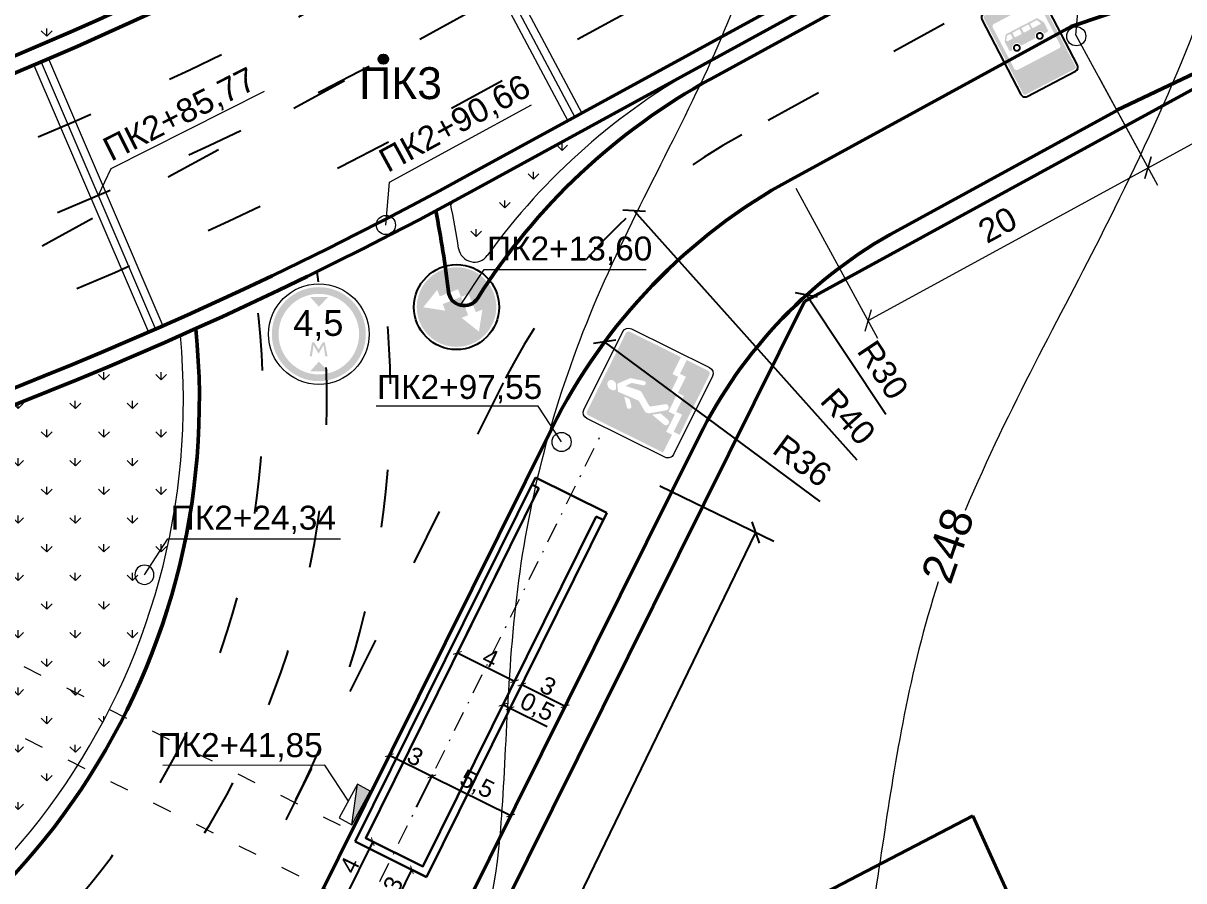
# Model space of a CAD drawing. Header units: millimetres. Extents: x -2123 to 5424, y -1286 to 835.
# Drawn here: x 54.2 to 127, y 272.1 to 325.9 of the extents above; entities that cross this region are included whole.
import ezdxf

# ---------------------------------------------------------------- set-up
doc = ezdxf.new("R2010")
doc.units = ezdxf.units.MM
doc.linetypes.add('ACAD_ISO03W100', pattern=[30, 12, -18])
doc.linetypes.add('DASHDOT', pattern=[25.4, 12.7, -6.35, 0, -6.35])
doc.layers.get('0').update_dxf_attribs({"lineweight": 15})
for name, color, linetype, lineweight in [('1 Відмітки', 7, 'Continuous', 25), ('2 Позначення', 80, 'Continuous', 20), ('вертикалка', 6, 'Continuous', 15), ('Горизонталі', 7, 'Continuous', 18), ('Дор. Розм.', 7, 'Continuous', 50), ('Забудова', 40, 'Continuous', 40), ('поздовжній профіль', 250, 'Continuous', 15), ('Пішохідні переходи', 7, 'Continuous', 13), ('Текст', 7, 'Continuous', 15), ('Червоні лінії', 10, 'Continuous', 40)]:
    doc.layers.add(name, color=color, linetype=linetype, lineweight=lineweight)
for name, color, linetype in [('Дорожні знаки', 7, 'Continuous'), ('Осі', 164, 'Continuous'), ('Розмітка', 7, 'ACAD_ISO03W100')]:
    doc.layers.add(name, color=color, linetype=linetype)
doc.layers.add('Озелення', color=7, linetype='Continuous', lineweight=15, true_color=0x2bad00)
doc.styles.get("Standard").update_dxf_attribs({"font": 'arial.ttf'})
doc.dimstyles.new('ISO-25', dxfattribs={"dimtxt": 1.5, "dimasz": 1, "dimexe": 1.25, "dimexo": 0.625, "dimtad": 3, "dimtxsty": 'Standard', "dimblk": 'OBLIQUE', "dimcen": 2.5, "dimadec": 0, "dimazin": 0, "dimtfac": 1, "dimtmove": 1, "dimatfit": 3, "dimfxl": 1, "dimarcsym": 0})
doc.dimstyles.new('Переход', dxfattribs={"dimscale": 0.1, "dimtxt": 11, "dimasz": 4, "dimexe": 1.25, "dimexo": 0.625, "dimgap": 0.9, "dimtad": 1, "dimtxsty": 'Standard', "dimblk": 'ARCHTICK', "dimcen": 2.5, "dimadec": 0, "dimazin": 0, "dimtfac": 1, "dimtmove": 0, "dimatfit": 3, "dimldrblk": 'ARCHTICK', "dimfxl": 1, "dimarcsym": 0})
pattern_1 = [(90, (0, 0), (-1.796051224, 1.796051224), [0.4762500000000001, -3.115852448]), (45, (0, 0), (-1.79605122421383, 1.796051224213831), [0.4762500000000001, -2.06375]), (135, (0, 0), (-1.796051224213831, -1.79605122421383), [0.4762500000000001, -2.06375])]

# ---------------------------------------------------------------- blocks, each defined once
blk = doc.blocks.new('_Oblique')
at = {"color": 0, "linetype": 'ByBlock', "lineweight": -2}
blk.add_line((-0.5, -0.5), (0.5, 0.5), dxfattribs=at)
blk = doc.blocks.new('*D227')
at = {"layer": 'Defpoints', "color": 0, "transparency": 16777216}
for p in [(103.3295126808814, 308.8508086103996), (119.9487435789773, 283.8747968319796)]:
    blk.add_point(p, dxfattribs=at)
at = {"layer": 'Текст', "color": 0, "lineweight": -2, "transparency": 16777216}
blk.add_line((108.3067176197046, 301.3708758783802), (103.3295126808814, 308.8508086103996), dxfattribs=at)
at = {"layer": 'Текст', "color": 0, "lineweight": -2, "transparency": 16777216, "rotation": 123.6401004929778}
blk.add_blockref('_Oblique', (103.3295126808814, 308.8508086103996), dxfattribs=at)
at = {"layer": 'Текст', "color": 0, "transparency": 16777216, "insert": (108.1274747241497, 304.1518652807688), "char_height": 1.5, "attachment_point": 5, "rotation": 303.6401004929778}
blk.add_mtext('R30', dxfattribs=at)
blk = doc.blocks.new('*D228')
at = {"layer": 'Defpoints', "color": 0, "transparency": 16777216}
for p in [(90.67041124027512, 305.9115697903616), (119.6120425377795, 284.5017127651664)]:
    blk.add_point(p, dxfattribs=at)
at = {"layer": 'Текст', "color": 0, "lineweight": -2, "transparency": 16777216}
blk.add_line((104.1955463056944, 295.9062178107013), (90.67041124027512, 305.9115697903616), dxfattribs=at)
at = {"layer": 'Текст', "color": 0, "lineweight": -2, "transparency": 16777216, "rotation": 143.5074505633032}
blk.add_blockref('_Oblique', (90.67041124027512, 305.9115697903616), dxfattribs=at)
at = {"layer": 'Текст', "color": 0, "transparency": 16777216, "insert": (103.0802247881089, 298.4619905751226), "char_height": 1.5, "attachment_point": 5, "rotation": 323.5074505633032}
blk.add_mtext('R36', dxfattribs=at)
blk = doc.blocks.new('*D229')
at = {"layer": 'Defpoints', "color": 0, "transparency": 16777216}
for p in [(92.51859867518742, 314.126612605352), (116.5447580497724, 287.3172175038757)]:
    blk.add_point(p, dxfattribs=at)
at = {"layer": 'Текст', "color": 0, "lineweight": -2, "transparency": 16777216}
blk.add_line((106.5179043713765, 298.5056008695983), (92.51859867518742, 314.126612605352), dxfattribs=at)
at = {"layer": 'Текст', "color": 0, "lineweight": -2, "transparency": 16777216, "rotation": 131.8661970682828}
blk.add_blockref('_Oblique', (92.51859867518742, 314.126612605352), dxfattribs=at)
at = {"layer": 'Текст', "color": 0, "transparency": 16777216, "insert": (105.9422214656186, 301.2319896689622), "char_height": 1.5, "attachment_point": 5, "rotation": 311.86619706828276}
blk.add_mtext('R40', dxfattribs=at)
blk = doc.blocks.new('4-2-3')
h = blk.add_hatch(color=5)
h.paths.add_polyline_path([(3.547234830918797, 3.272632783556218), (3.452765169081203, 3.272632783556218, 0.4099927353060493), (0.2270263573841476, 1.137e-13, 1.000000029137855), (6.772973642615852, 1.137e-13, 0.4099927353060468)])
h.paths.add_polyline_path([(1.472884795336085, 0.6601155709540762), (1.883710103727253, 0.2492902625629085), (3.024929619509293, 1.390509778344949), (3.503640910372496, 0.9117984874816328), (3.982352201235926, 1.390509778344949), (5.123571717017853, 0.2492902625629085), (5.534397025409134, 0.6601155709540762), (5.999910028953423, -1.105462984171481), (4.234331473827865, -0.6399499806271934), (4.644860426154536, -0.2294210283004077), (3.503640910372496, 0.9117984874816328), (2.362421394590569, -0.2294210283004077), (2.772950346917241, -0.6399499806271934), (1.007371791791683, -1.105462984171481)], flags=16)
at = {"color": 5}
blk.add_circle((3.5, 0), 3.5, dxfattribs=at)
blk = doc.blocks.new('*D262')
at = {"layer": 'Defpoints', "color": 0, "transparency": 16777216}
for p in [(93.57879845424257, 297.1661889715177), (100.1630684277612, 293.9708668918511), (67.06348941866901, 242.5288319950623)]:
    blk.add_point(p, dxfattribs=at)
at = {"layer": 'Текст', "color": 0, "lineweight": -2, "transparency": 16777216}
for p, q in [((94.14108337902755, 296.8933141589029), (101.2876382773311, 293.4251172666215)), ((73.6477593921876, 239.3335099153957), (100.1630684277612, 293.9708668918511)), ((67.62577434345398, 242.2559571824475), (74.77232924175755, 238.7877602901661))]:
    blk.add_line(p, q, dxfattribs=at)
for p, rotation in [((100.1630684277612, 293.9708668918511), 64.11287095607632), ((73.6477593921876, 239.3335099153957), 244.1128709560763)]:
    blk.add_blockref('_Oblique', p, dxfattribs=dict(at, rotation=rotation))
at = {"layer": 'Текст', "color": 0, "transparency": 16777216, "insert": (85.53214996406709, 267.3186283620722), "char_height": 1.5, "attachment_point": 5, "rotation": 64.11287095607632}
blk.add_mtext('60,73', dxfattribs=at)
blk = doc.blocks.new('5-12')
h = blk.add_hatch(color=5)
h.paths.add_polyline_path([(0.5, 4.894950576990964, 0.4142135623730951), (0.2456631019273345, 4.640613678918299), (0.2456631019273345, -4.640613678918214, 0.4142135623730992), (0.5, -4.894950576990879), (6.499983898906009, -4.894950576990879, 0.4142135623730951), (6.754320796978674, -4.640613678918214), (6.754320796978674, 4.640613678918299, 0.4142135623730951), (6.499983898906009, 4.894950576990964)])
h.paths.add_polyline_path([(6.043735096034367, 3.609366697873412, -0.4142135623730395), (6.343735096034322, 3.3093666978734), (6.343735096034322, -1.778120723146855, -0.4142135623731091), (6.043735096034367, -2.078120723146867), (0.956248490522455, -2.078120723146867, -0.4142135623731131), (0.6562484905224438, -1.778120723146855), (0.6562484905224438, 3.309366697873429, -0.4142135623730673), (0.956248490522455, 3.609366697873412)], flags=16)
h = blk.add_hatch(color=7)
edge = h.paths.add_edge_path()
edge.add_arc((5.706236414701892, 1.181402915469988), 0.2, 0, 31.08905083365866)
edge.add_line((5.877509570295671, 1.28467685299995), (5.508920341347048, 1.895958284402581))
edge.add_arc((5.337647185753382, 1.792684346872619), 0.2, 31.08905083365881, 89.99999999999994)
edge.add_line((5.337647185753382, 1.992684346872607), (1.700036091874437, 1.992684346872607))
edge.add_arc((1.70003609187438, 1.692684346872624), 0.3, 90, 146.6948263805524)
edge.add_line((1.449308756969628, 1.857413832792929), (1.143020149299331, 1.391225731228587))
edge.add_arc((1.393747484204027, 1.226496245308254), 0.3, 146.6948263805526, 180)
edge.add_line((1.093747484204072, 1.226496245308254), (1.093747484204072, 0.3093742452612389))
edge.add_arc((1.293747484204061, 0.3093742452612389), 0.2, 180, 270)
edge.add_line((1.293747484204061, 0.1093742452612503), (1.432683529333473, 0.1093742452612503))
edge.add_arc((1.968745471567274, 0.1093742452612503), 0.5360619422338488, 0, 180, ccw=False)
edge.add_line((2.504807413801188, 0.1093742452612503), (4.276426988264006, 0.1093742452612503))
edge.add_arc((4.812488930497863, 0.1093742452612503), 0.5360619422338488, 0, 180, ccw=False)
edge.add_line((5.348550872731778, 0.1093742452612503), (5.706236414702004, 0.1093742452612503))
edge.add_arc((5.706236414701892, 0.3093742452612389), 0.2, 270, 360)
edge.add_line((5.906236414701937, 0.3093742452612389), (5.906236414701937, 1.181402915469988))
edge = h.paths.add_edge_path(flags=16)
edge.add_arc((5.262242449081611, 1.704748230365339), 0.1, 0, 89.99999999999979)
edge.add_line((5.262242449081611, 1.804748230365362), (4.572305846220899, 1.804748230365362))
edge.add_arc((4.572305846220899, 1.704748230365339), 0.1, 90, 180)
edge.add_line((4.472305846220876, 1.704748230365339), (4.472305846220876, 1.325153521316735))
edge.add_arc((4.572305846220899, 1.325153521316735), 0.1, 179.9999999999996, 270)
edge.add_line((4.572305846220899, 1.225153521316713), (5.436357166525738, 1.225153521316713))
edge.add_arc((5.436357166525738, 1.325153521316735), 0.1, 270, 360)
edge.add_line((5.53635716652576, 1.325153521316735), (5.362242449081577, 1.704748230365339))
edge = h.paths.add_edge_path(flags=16)
edge.add_arc((4.198191128776728, 1.325153521316735), 0.1, 270, 360)
edge.add_line((4.29819112877675, 1.325153521316735), (4.29819112877675, 1.704748230365339))
edge.add_arc((4.198191128776728, 1.704748230365339), 0.1, 0, 89.99999999999979)
edge.add_line((4.198191128776728, 1.804748230365362), (3.508254525916015, 1.804748230365362))
edge.add_arc((3.508254525916015, 1.704748230365339), 0.1, 90, 180)
edge.add_line((3.408254525915992, 1.704748230365339), (3.408254525915992, 1.325153521316735))
edge.add_arc((3.508254525916015, 1.325153521316735), 0.1, 179.9999999999996, 270)
edge.add_line((3.508254525916015, 1.225153521316713), (4.198191128776728, 1.225153521316713))
edge = h.paths.add_edge_path(flags=16)
edge.add_arc((3.085774317182938, 1.704748230365339), 0.1, 0, 89.99999999999979)
edge.add_line((3.085774317182938, 1.804748230365362), (2.395837714322226, 1.804748230365362))
edge.add_arc((2.39583771432234, 1.704748230365339), 0.1, 90, 180)
edge.add_line((2.295837714322317, 1.704748230365339), (2.295837714322317, 1.325153521316735))
edge.add_arc((2.39583771432234, 1.325153521316735), 0.1, 179.9999999999996, 270)
edge.add_line((2.39583771432234, 1.225153521316713), (3.085774317183052, 1.225153521316713))
edge.add_arc((3.085774317182938, 1.325153521316735), 0.1, 270, 360)
edge.add_line((3.185774317182962, 1.325153521316735), (3.185774317182962, 1.704748230365339))
edge = h.paths.add_edge_path(flags=16)
edge.add_arc((1.963686509721526, 1.325153521316735), 0.1, 270, 360)
edge.add_line((2.063686509721435, 1.325153521316735), (2.063686509721435, 1.704748230365339))
edge.add_arc((1.963686509721526, 1.704748230365339), 0.1, 0, 89.99999999999979)
edge.add_line((1.963686509721526, 1.804748230365362), (1.664695373440338, 1.804748230365362))
edge.add_arc((1.664695373440281, 1.704748230365339), 0.1, 90, 146.6948263805523)
edge.add_line((1.581119595138659, 1.75965805900546), (1.331723408227446, 1.380063349956856))
edge.add_arc((1.415299186529068, 1.325153521316735), 0.1, 146.6948263805524, 270)
edge.add_line((1.415299186529068, 1.225153521316741), (1.963686509721469, 1.225153521316741))
h = blk.add_hatch(color=7)
h.paths.add_polyline_path([(2.398548429518598, 0.1093742452612503, 1.000000115195436), (1.538942513616063, 0.1093742452612503, 1.000000115195436)])
h.paths.add_polyline_path([(1.741801073171586, 0.1093742452612503, -1), (2.195689869963018, 0.1093742452612503, -1)], flags=16)
h = blk.add_hatch(color=7)
h.paths.add_polyline_path([(5.242291888449074, 0.1093742452612503, 1.000000115195436), (4.382685972546653, 0.1093742452612503, 1.000000115195436)])
h.paths.add_polyline_path([(4.585544532102119, 0.1093742452612503, -1), (5.039433328893608, 0.1093742452612503, -1)], flags=16)
at = {"color": 5}
for p, q in [((6.499983898905952, 5.140613678918272), (0.5, 5.140613678918272)), ((0, 4.640613678918243), (0, -4.640613678918214)), ((6.999983898905952, -4.640613678918214), (6.999983898905952, 4.640613678918243)), ((0.5, -5.140613678918214), (6.499983898905952, -5.140613678918214))]:
    blk.add_line(p, q, dxfattribs=at)
for centre, start, end in [((0.5, 4.640613678918243), 90, 180), ((6.499983898905952, 4.640613678918243), 0, 90), ((0.5, -4.640613678918214), 180, 270), ((6.499983898905952, -4.640613678918214), 270, 0)]:
    blk.add_arc(centre, 0.5, start, end, dxfattribs=at)
blk = doc.blocks.new('6')
at = {"layer": '1 Відмітки', "transparency": 33554559}
h = blk.add_hatch(color=256, dxfattribs=at)
h.dxf.hatch_style = 1
edge = h.paths.add_edge_path()
edge.add_arc((-467.5084269530445, 342.1322887363076), 0.2003986700452202, 0, 360)
at = {"layer": '1 Відмітки'}
blk.add_circle((-467.5084269530445, 342.1322887363076), 0.2003986700452202, dxfattribs=at)
blk = doc.blocks.new('столб')
at = {"layer": 'поздовжній профіль', "color": 160}
for points in [[(-500, 0, 0, 0, 0), (-999.927872557193, 0, 350, 0, 0), (-1699.927872557193, 0, 0, 0, 0)], [(500, 0, 0, 0, 0), (999.927872557193, 0, 350, 0, 0), (1699.927872557193, 0, 0, 0, 0)]]:
    blk.add_lwpolyline(points, format="xyseb", dxfattribs=at)
blk.add_circle((0, 0), 500, dxfattribs=at)
blk = doc.blocks.new('3-13')
h = blk.add_hatch(color=1)
edge = h.paths.add_edge_path(flags=16)
edge.add_arc((3.500000000000056, 0), 2.804756925015817, 0, 360)
edge = h.paths.add_edge_path()
edge.add_arc((3.500000000000056, 0), 3.273606126373116, 0, 360)
blk.add_hatch(color=7).paths.add_polyline_path([(3.125628429567768, -0.7709652387046618), (3.486051484322103, -1.365347750111595), (3.832011310450923, -0.7665097695416991), (3.945739537977941, -1.540088120747327), (4.106745414372085, -1.540088120747327), (3.915274456825159, -0.5671881380367269), (3.773930409348793, -0.5671881380367269), (3.482926656139909, -1.070900091704288), (3.178952977561323, -0.5696096329174907), (3.023782075497194, -0.5696096329174907), (2.861895150809517, -1.535865376007677), (3.017066052873702, -1.535865376007677)])
at = {"color": 1}
blk.add_circle((3.5, 0), 3.5, dxfattribs=at)
at = {"color": 7}
for points in [[(2.889736403742517, 2.59521367279035), (4.16511802935247, 2.59521367279035), (3.498874978177354, 1.91779456202471)], [(2.889736403742517, -2.59521367279035), (4.16511802935247, -2.595213672790464), (3.498874978177354, -1.91779456202471)]]:
    blk.add_solid(points, dxfattribs=at)
at = {"insert": (1.718744665091158, 1.678205132417578), "char_height": 1.8, "attachment_point": 1}
blk.add_mtext_dynamic_manual_height_columns('4,5', width=3.89911073140992, gutter_width=12.5, heights=[0], dxfattribs=at)
blk = doc.blocks.new('_ArchTick')
at = {"color": 0, "linetype": 'ByBlock', "const_width": 0.15}
blk.add_lwpolyline([(-0.5, -0.5), (0.5, 0.5)], dxfattribs=at)
blk = doc.blocks.new('*D541')
at = {"layer": 'Defpoints', "color": 0, "transparency": 16777216}
for p in [(75.69282985837455, 274.8119803863383), (73.91591078140529, 271.2283278384631), (74.3524956812958, 271.0118514845286)]:
    blk.add_point(p, dxfattribs=at)
at = {"layer": 'Пішохідні переходи', "color": 0, "lineweight": -2, "transparency": 16777216}
for p, q in [((76.12941475826506, 274.5955040324038), (74.3524956812958, 271.0118514845286)), ((75.74882441720382, 274.7842160318255), (76.24140387592357, 274.539975323378)), ((73.97190534023454, 271.2005634839502), (74.46448479895432, 270.9563227755029))]:
    blk.add_line(p, q, dxfattribs=at)
at = {"layer": 'Пішохідні переходи', "color": 0, "lineweight": -2, "transparency": 16777216, "xscale": 0.4, "yscale": 0.4, "zscale": 0.4}
for p, rotation in [((76.12941475826506, 274.5955040324038), 63.62593605461714), ((74.3524956812958, 271.0118514845286), 243.6259360546172)]:
    blk.add_blockref('_ArchTick', p, dxfattribs=dict(at, rotation=rotation))
at = {"layer": 'Пішохідні переходи', "color": 0, "transparency": 16777216, "insert": (74.68062886700586, 273.1143197030496), "char_height": 1.1, "attachment_point": 5, "rotation": 63.62593605461717}
blk.add_mtext('4', dxfattribs=at)
blk = doc.blocks.new('*D546')
at = {"layer": 'Defpoints', "color": 0, "transparency": 16777216}
for p in [(78.58526365406158, 272.8222691972825), (79.50157035645023, 272.3686817798822), (78.1706581309483, 269.6800626830206)]:
    blk.add_point(p, dxfattribs=at)
at = {"layer": 'Пішохідні переходи', "color": 0, "lineweight": -2, "transparency": 16777216}
for p, q in [((77.25435142855963, 270.1336501004208), (78.58526365406158, 272.8222691972825)), ((79.44555745859894, 272.3964091179135), (78.473237858359, 272.877723873345)), ((78.11464523309701, 269.7077900210519), (77.14232563285707, 270.1891047764834))]:
    blk.add_line(p, q, dxfattribs=at)
at = {"layer": 'Пішохідні переходи', "color": 0, "lineweight": -2, "transparency": 16777216, "xscale": 0.4, "yscale": 0.4, "zscale": 0.4}
for p, rotation in [((78.58526365406158, 272.8222691972825), 63.66380653490516), ((77.25435142855963, 270.1336501004208), 243.6638065349052)]:
    blk.add_blockref('_ArchTick', p, dxfattribs=dict(at, rotation=rotation))
at = {"layer": 'Пішохідні переходи', "color": 0, "transparency": 16777216, "insert": (77.40286361280442, 271.9033453670388), "char_height": 1.1, "attachment_point": 5, "rotation": 63.66380653490516}
blk.add_mtext('3', dxfattribs=at)
blk = doc.blocks.new('5-17-1')
h = blk.add_hatch(color=5)
h.paths.add_polyline_path([(6.742321951674852, 3.040969985538652, 0.4142135623730873), (6.531317799336761, 3.2519741378768), (0.4500000000000455, 3.2519741378768, 0.4142135623730951), (0.2389958476618403, 3.040969985538652), (0.2389958476618403, -0.9311537544786574), (1.55422501593523, -0.9311537544786574), (1.55422501593523, -1.374509905309707), (2.786885955165416, -1.374509905309707), (2.786885955165416, -1.842089622484252), (4.019492969852194, -1.842089622484252), (4.019492969852194, -2.33430419652916), (5.350781883082163, -2.33430419652916), (5.350781883082163, -2.777273185003025), (6.742321951674852, -2.777273185003025)])
h.paths.add_polyline_path([(4.432734751254316, 2.35677256061956), (4.39615894382473, 2.225331986145931), (4.34495189118877, 2.159611698908918), (4.26448695931208, 2.137704248751049), (4.116259306998358, 2.195289141072805), (3.933380269849862, 2.275615082827187), (3.869475616945805, 2.342166906102193), (3.803637319104153, 2.488213135093587), (3.796324002085952, 2.590444463769017), (3.796324002085952, 2.656166814242908), (3.847526443551146, 2.75109634727795), (3.891420179169017, 2.809512775637813), (3.993829673269488, 2.853327675953607), (4.10355709555813, 2.860629471593767), (4.227911151882494, 2.816816634514963), (4.381527698618356, 2.663468609883409), (4.425421434236681, 2.53932983104994)], flags=16)
h.paths.add_polyline_path([(4.339791990972572, 1.911299066213757), (4.348470214571078, 1.864502788474737), (4.268126146266353, 0.4569470357712931, 0.1638511857774983), (4.318793470528931, 0.272291462378405), (4.714405672859356, -0.315239110366349, -0.3171317593734832), (4.705698922542865, -0.7185574036598723), (4.028840726957469, -1.642814150433935, -0.9004013949800036), (3.638167608579919, -1.441165853932375), (4.258868155078857, -0.5782736109231906, 0.312757229480403), (4.260420745881106, -0.4643281442135958), (3.660045845387799, 0.4272990782797593, -0.1845377866839044), (3.611715295146154, 0.6359266727112641), (3.749816371702422, 1.635243004536391), (3.408625976737198, 1.370248182363468), (3.374592853643889, 1.326245603471193), (3.358374803114088, 1.292725713004131), (3.164046683769242, 0.5329592482487442), (3.134167514748924, 0.4863427985413864), (3.072740553587664, 0.4470797225163779), (3.025144039848328, 0.4409986943853142), (2.960366292727258, 0.4498578995767844), (2.907515983338612, 0.4845146933363936), (2.880948093381107, 0.5241955857599124), (2.866706920036563, 0.5606918756317896), (2.871547987978715, 0.6303282289546246), (3.113088557470632, 1.572844876045564), (3.823652847561107, 2.172665747685812), (3.864392542296286, 2.188622822419347), (3.900853070454104, 2.192089060530804), (3.947730233632114, 2.176490989029957), (4.306803674488833, 1.947694566381869)], flags=16)
h.paths.add_polyline_path([(5.070952972597069, 0.8616853500479918), (5.094912616495889, 0.7771772269531425), (5.074143902846572, 0.6974516871573542), (5.013451671708481, 0.6336729059100891), (4.931986115750419, 0.6081609807637279), (4.845734164417763, 0.6320780237314239), (4.435027848253071, 0.9887824535586558), (4.454983650755707, 1.391113697851153)], flags=16)
h.paths.add_polyline_path([(4.725958299245007, -0.9184820207979101), (4.980450532256895, -1.996370831961939, -0.8553563221482448), (4.550592557219375, -2.073515355010272), (4.384411698692701, -1.421380616501721)], flags=16)
h.paths.add_polyline_path([(5.128882422697983, -2.78848722335033), (3.797647433999713, -2.78848722335033), (3.797647433999713, -2.320907506175785), (2.564986494781237, -2.320907506175785), (2.564986494781237, -1.853327788998342), (1.307682043189856, -1.853327788998342), (1.307682043189856, -1.387511917379868), (0.2389958476618403, -1.387511917379868), (0.2389958476618403, -3.040969985538538, 0.4142135623730948), (0.4500000000000455, -3.251974137876686), (5.119633126687858, -3.251974137876686)])
at = {"color": 5}
for p, q in [((6.531317799336761, 3.49096998553864), (0.4500000000000455, 3.490969985538583)), ((0, 3.040969985538595), (0, -3.040969985538595)), ((6.981317799336808, -3.040969985538595), (6.981317799336808, 3.040969985538595)), ((0.4500000000000455, -3.490969985538583), (6.531317799336761, -3.490969985538583))]:
    blk.add_line(p, q, dxfattribs=at)
for centre, start, end in [((0.4500000000000455, 3.040969985538595), 90, 180), ((6.531317799336761, 3.040969985538595), 0, 90), ((0.4500000000000455, -3.040969985538595), 180, 269.9999999999999), ((6.531317799336761, -3.040969985538595), 270, 0)]:
    blk.add_arc(centre, 0.45, start, end, dxfattribs=at)
blk = doc.blocks.new('*D565')
at = {"color": 0, "lineweight": -2, "transparency": 16777216}
for p, q in [((84.19527016004429, 291.9939962269186), (81.37937412265205, 286.3055130077829)), ((87.78009562252663, 290.2194465929161), (84.9641995851344, 284.5309633737804)), ((81.43482879871465, 286.4175388034855), (85.01965426119699, 284.642989169483))]:
    blk.add_line(p, q, dxfattribs=at)
at = {"layer": 'Defpoints', "color": 0, "lineweight": 20, "transparency": 16777216}
for p in [(84.22299749807559, 292.0500091247699), (87.80782296055793, 290.2754594907673), (85.01965426119699, 284.642989169483)]:
    blk.add_point(p, dxfattribs=at)
at = {"color": 0, "lineweight": -2, "transparency": 16777216, "xscale": 0.4, "yscale": 0.4, "zscale": 0.4}
for p, rotation in [((81.43482879871465, 286.4175388034855), 153.6638065349068), ((85.01965426119699, 284.642989169483), 333.6638065349068)]:
    blk.add_blockref('_ArchTick', p, dxfattribs=dict(at, rotation=rotation))
at = {"color": 0, "transparency": 16777216, "insert": (83.51200642638537, 286.1034217535129), "char_height": 1.1, "attachment_point": 5, "rotation": 333.66380653490677}
blk.add_mtext('4', dxfattribs=at)
blk = doc.blocks.new('*D571')
at = {"color": 0, "lineweight": -2, "transparency": 16777216}
for p, q in [((85.43808474823618, 284.3609825331262), (85.52942076244909, 284.5446886596621)), ((85.4737712286375, 284.4327595330393), (88.1939511377306, 283.0803256457027)), ((88.1582646573293, 283.0085486457896), (88.24960067154218, 283.1922547723256))]:
    blk.add_line(p, q, dxfattribs=at)
at = {"layer": 'Defpoints', "color": 0, "transparency": 16777216}
for p in [(85.41025998133037, 284.3050179698147), (88.13043989042349, 282.9525840824782), (88.1939511377306, 283.0803256457027)]:
    blk.add_point(p, dxfattribs=at)
at = {"color": 0, "lineweight": -2, "transparency": 16777216, "xscale": 0.4, "yscale": 0.4, "zscale": 0.4}
for p, rotation in [((85.4737712286375, 284.4327595330393), 153.5641032223725), ((88.1939511377306, 283.0803256457027), 333.5641032223725)]:
    blk.add_blockref('_ArchTick', p, dxfattribs=dict(at, rotation=rotation))
at = {"color": 0, "transparency": 16777216, "insert": (87.12413158099292, 284.3403698002369), "char_height": 1.1, "attachment_point": 5, "rotation": 333.56410322237247}
blk.add_mtext('3', dxfattribs=at)
blk = doc.blocks.new('*D572')
at = {"color": 0, "lineweight": -2, "transparency": 16777216}
for p, q in [((77.17056036088755, 280.0014408763469), (79.83756601954967, 278.6811205926451)), ((77.1982895051373, 280.057452880053), (77.22601864938707, 280.1134648837591)), ((79.86529516379943, 278.7371325963512), (79.8930243080492, 278.7931446000574))]:
    blk.add_line(p, q, dxfattribs=at)
at = {"layer": 'Defpoints', "color": 0, "transparency": 16777216}
for p in [(77.17056036088755, 280.0014408763469), (79.83756601954967, 278.6811205926451), (79.83756601954967, 278.6811205926451)]:
    blk.add_point(p, dxfattribs=at)
at = {"color": 0, "lineweight": -2, "transparency": 16777216, "xscale": 0.4, "yscale": 0.4, "zscale": 0.4}
for p, rotation in [((77.17056036088755, 280.0014408763469), 153.6619589332726), ((79.83756601954967, 278.6811205926451), 333.6619589332726)]:
    blk.add_blockref('_ArchTick', p, dxfattribs=dict(at, rotation=rotation))
at = {"color": 0, "transparency": 16777216, "insert": (78.7933360441307, 279.9256028477017), "char_height": 1.1, "attachment_point": 5, "rotation": 333.66195893327256}
blk.add_mtext('3', dxfattribs=at)
blk = doc.blocks.new('*D574')
at = {"color": 0, "lineweight": -2, "transparency": 16777216}
for p, q in [((78.8814764807282, 276.7496090462538), (79.89660709583438, 278.7913634936783)), ((79.8409575620228, 278.6794343670555), (84.78400372708813, 276.2218237075706)), ((83.82452264579354, 274.291998386769), (84.83965326089972, 276.3337528341935))]:
    blk.add_line(p, q, dxfattribs=at)
at = {"layer": 'Defpoints', "color": 0, "transparency": 16777216}
for p in [(78.85365171382239, 276.6936444829424), (84.78400372708813, 276.2218237075706), (83.79669787888773, 274.2360338234575)]:
    blk.add_point(p, dxfattribs=at)
at = {"color": 0, "lineweight": -2, "transparency": 16777216, "xscale": 0.4, "yscale": 0.4, "zscale": 0.4}
for p, rotation in [((79.8409575620228, 278.6794343670555), 153.564103222372), ((84.78400372708813, 276.2218237075706), 333.564103222372)]:
    blk.add_blockref('_ArchTick', p, dxfattribs=dict(at, rotation=rotation))
at = {"color": 0, "transparency": 16777216, "insert": (82.64584336895572, 278.1211287887944), "char_height": 1.1, "attachment_point": 5, "rotation": 333.56410322237195}
blk.add_mtext('5,5', dxfattribs=at)
blk = doc.blocks.new('*D586')
at = {"color": 0, "lineweight": -2, "transparency": 16777216}
for p, q in [((84.43805747452245, 283.4680865745829), (84.23727322876542, 283.0624757858715)), ((84.29272790482798, 283.1745015815741), (84.74083108763827, 282.9526828773238)), ((84.88616065733274, 283.2462678703325), (84.6853764115757, 282.8406570816212)), ((84.74083108763827, 282.9526828773238), (87.06282475367465, 281.8032564817167))]:
    blk.add_line(p, q, dxfattribs=at)
at = {"layer": 'Defpoints', "color": 0, "transparency": 16777216}
for p in [(84.46578481255375, 283.5240994724341), (84.91388799536404, 283.3022807681838), (84.74083108763827, 282.9526828773238)]:
    blk.add_point(p, dxfattribs=at)
at = {"color": 0, "lineweight": -2, "transparency": 16777216, "xscale": 0.4, "yscale": 0.4, "zscale": 0.4}
for p, rotation in [((84.29272790482798, 283.1745015815741), 153.6638065349063), ((84.74083108763827, 282.9526828773238), 333.6638065349064)]:
    blk.add_blockref('_ArchTick', p, dxfattribs=dict(at, rotation=rotation))
at = {"color": 0, "transparency": 16777216, "insert": (86.41426328126731, 282.9623384166488), "char_height": 1.1, "attachment_point": 5, "rotation": 333.66380653490637}
blk.add_mtext('0,5', dxfattribs=at)

msp = doc.modelspace()

# ---------------------------------------------------------------- hatches: boundary and pattern name
at = {"layer": 'вертикалка'}
h = msp.add_hatch(color=0, dxfattribs=at)
h.dxf.hatch_style = 1
h.paths.add_polyline_path([(74.82271938950797, 275.6429686538787), (75.96134229475754, 277.7556773133111), (75.16907654747044, 278.1826609027797)])
h = msp.add_hatch(color=0, dxfattribs=at)
h.dxf.hatch_style = 1
h.paths.add_polyline_path([(74.82271938950791, 275.6429686538787), (75.96134229475749, 277.7556773133111), (75.16907654747038, 278.1826609027797)])
at = {"layer": 'Озелення'}
h = msp.add_hatch(dxfattribs=at)
h.set_pattern_fill('GRASS', color=0, scale=0.1)
h.set_pattern_definition(pattern_1)
edge = h.paths.add_edge_path()
edge.add_arc((11.6988820613354, 330.8676834226024), 10.00000000000003, 22.08656354340122, 108.4968565080076)
edge.add_line((8.526355793055322, 340.3510940473236), (-1.942980892268837, 371.6463491089029))
edge.add_arc((11.69888206133547, 330.8676834226022), 43.00000000000001, 16.902853767524903, 108.49685650800771, ccw=False)
edge.add_line((52.84124351960779, 343.3699269667374), (58.66120420477414, 326.0059516559734))
edge.add_arc((-38.02005187325123, 541.3677724230756), 236.0677426522865, 286.1572799096955, 294.1764930404348, ccw=False)
edge.add_line((27.67170572851621, 314.6243665561424), (20.96505040032531, 334.6277531444961))
h = msp.add_hatch(dxfattribs=at)
h.set_pattern_fill('GRASS', color=0, scale=0.1)
h.set_pattern_definition(pattern_1)
h.paths.add_polyline_path([(96.8747440722371, 323.2906875911993), (82.5146896689986, 315.4387214021119, -0.001717801641394512), (80.99862947974847, 314.6165046541686, -0.01188481601034482), (81.51612089815072, 311.7635729812853, 0.6695993531196551), (83.31452235015962, 311.3328673045407, -0.111614337359802)])
h = msp.add_hatch(dxfattribs=at)
h.set_pattern_fill('GRASS', color=0, scale=0.1)
h.set_pattern_definition(pattern_1)
h.paths.add_polyline_path([(34.89560205180756, 261.527352653463, 0.3484830369627832), (64.06661637893853, 306.3132042531822, -0.04178149556229174), (24.51675361002094, 292.5521175448722)])
h.paths.add_polyline_path([(26.63388681078779, 272.2109826695128), (27.46728246856207, 267.6930720789018), (30.50706150959453, 268.253804435725), (29.67366585182025, 272.771715026336)], flags=25)

# ---------------------------------------------------------------- linework, layer by layer
at = {"color": 0}
for p, q in [((79.94333696857088, 335.6177085757977), (88.35546875695454, 319.772142835223)), ((80.38207117240293, 335.8576050300695), (88.79420296078656, 320.0120392894947)), ((80.8236705740748, 336.0921044361407), (89.23293716461862, 320.2519357437665)), ((54.87669778289721, 323.2639338235101), (62.05498515582824, 306.5199466945394)), ((55.33662675205736, 323.4600620206082), (62.51309052117663, 306.7203286080416)), ((55.79615488040324, 323.6571252141874), (62.97080181947916, 306.9216297176141))]:
    msp.add_line(p, q, dxfattribs=at)
at = {"color": 0, "lineweight": 30}
msp.add_line((86.55154599216128, 296.7539857125622), (86.10581225231773, 296.9746315022053), dxfattribs=at)
at = {"layer": '2 Позначення', "color": 0}
for points in [[(120.2217402127015, 325.1342723000541), (120.4475528320887, 327.8130755336812), (129.3625201296044, 332.6676867430377)], [(58.91909557516149, 315.1036381624335), (59.72782322905305, 316.7838859613271), (69.3333951261081, 321.6357336196573)], [(76.95342123238008, 313.2420937246789), (77.17923385176726, 315.9208969583061), (86.09420114928297, 320.7755081676625)], [(81.64153013715044, 308.2118743031029), (83.12111049079188, 310.456383176038), (93.27216419847908, 310.4556528105479)], [(87.97253369748191, 299.6406331982789), (86.49295334384047, 301.885142071214), (76.34189963615327, 301.8844117057238)], [(61.80745932594986, 291.3166450792198), (63.2870396795913, 293.5611539521549), (74.09720518194813, 293.5604235866647)], [(74.59976509484582, 277.1263065730633), (73.12018474120441, 279.3708154459985), (62.96913103351721, 279.3700850805084)]]:
    msp.add_lwpolyline(points, dxfattribs=at)
at = {"layer": 'вертикалка', "color": 0}
for p, q in [((74.82271938950808, 275.6429686538785), (75.16907654747064, 278.1826609027796)), ((74.82271938950802, 275.6429686538785), (75.16907654747061, 278.1826609027796))]:
    msp.add_line(p, q, dxfattribs=at)
for points in [[(75.96134229475774, 277.755677313311), (75.16907654747064, 278.1826609027796), (74.03045364222098, 276.0699522433471), (74.82271938950808, 275.6429686538785)], [(75.96134229475766, 277.755677313311), (75.16907654747061, 278.1826609027796), (74.03045364222092, 276.0699522433471), (74.82271938950802, 275.6429686538785)]]:
    msp.add_lwpolyline(points, close=True, dxfattribs=at)
at = {"layer": 'Горизонталі', "color": 0}
for points, knots in [([(95.5506119078077, 508.4776413841537), (89.98730487551632, 512.7101934410075), (75.29761436898332, 514.2158911170808), (55.30366620540286, 512.4270928530776), (35.44914715225474, 505.7956812568935), (33.25980687505086, 504.9389828875518), (10.75102076113268, 503.1382799984366), (-7.481095991142354, 503.1382799984366), (-24.3626855765628, 499.9870499424813), (-38.7683086894844, 488.7326568855586), (-45.74603238479307, 473.8768580503473), (-59.92656763657709, 426.3833193499539), (-68.5407986092336, 408.6713556897829), (-83.78588091732075, 382.2660985666097), (-90.76360461262942, 364.0339818143347), (-94.81518611313498, 342.200459283771), (-104.7190520032759, 328.2450118931828), (-125.8154863884715, 319.7463407355625), (-140.1727002747224, 315.8993368692117), (-156.2027009344208, 306.6348687253936), (-159.4180897697642, 305.1308810403769, 249), (-163.7559984567251, 294.6911884187483, 249), (-155.3764599008877, 281.80778840952, 249), (-156.5982006655262, 270.0390591023842, 249), (-166.6021056050535, 256.5963118398885, 249), (-201.3277974611278, 236.547424298982, 249)], [3.256589866027104, 3.256589866027104, 3.256589866027104, 3.256589866027104, 4, 5, 6, 7, 8, 9, 10, 11, 12, 13, 14, 15, 16, 17, 18, 19, 20, 20, 20, 21, 22, 23, 24, 24, 24, 24]), ([(-155.2133990202578, 226.9470256503646), (-137.2281146899782, 237.3308343999179), (-120.4877071641836, 246.995913191271), (-110.4838022246563, 260.4386604537667), (-109.2620614600178, 272.2073897609025), (-112.1066696973007, 282.8236122300968), (-112.1066696973007, 295.8787081761639), (-102.2028038071744, 308.9338041222454), (-84.19577491603695, 323.5645150963192), (-75.79350653868596, 338.1176708247458), (-70.6682824483446, 357.2452675300683), (-61.23681307985817, 378.7110410754776), (-49.31365176152167, 399.36256226562), (-41.85422366554985, 406.8219903615918), (-33.77609402091321, 417.6512410526138), (-27.47363390901728, 434.5328306380634), (-18.01994374113701, 443.9865208059291), (5.501447678513159, 457.5666024737966), (21.14786658462117, 461.7590477841095), (35.76326601899791, 476.3744472185008), (51.60723463790646, 483.0392647135541), (65.30007952386086, 483.0392647135541), (74.11602075181008, 483.0392647135541), (81.63037062696685, 470.0240289439334), (90.99761033725963, 449.6512319778358), (102.8147230470627, 432.0193495219082), (115.9448482801804, 425.8294333406029), (128.2113537109385, 429.1162335647332), (139.3915004821743, 429.1162335647332), (143.6255791388526, 418.5298044724714), (143.6255791388526, 402.3985077574853), (139.4989683513109, 382.8908931253918), (134.997211128501, 357.1933623119785), (131.6208932114373, 333.9342833275678), (122.8983413120849, 313.9703761438793), (116.0825874040552, 301.8934386949588), (113.2737348540613, 295.3513402834751)], [0, 0, 0, 0, 1, 2, 3, 4, 5, 6, 7, 8, 9, 10, 11, 12, 13, 14, 15, 16, 17, 18, 19, 20, 21, 22, 23, 24, 25, 26, 27, 28, 29, 30, 31, 32, 33, 33.8268390351059, 33.8268390351059, 33.8268390351059, 33.8268390351059]), ([(81.2009900944248, 219.0626254922729), (79.48411496540264, 220.6570655227306), (75.53542092625774, 225.3856942433064), (71.59746357431732, 235.270770861398), (71.59746357431732, 249.9014818354863), (82.10156376082023, 264.5321928095454), (84.51915445958593, 273.554764129216), (84.51915445958593, 290.9800164934222), (89.15222825945102, 308.2708833096203), (98.75187824554314, 324.8979648204204), (102.5622665167889, 339.1185274452819), (98.48305055379615, 346.1839367482116), (90.35478533591822, 364.1335713636454), (79.28796549657864, 376.8885501615387), (67.44169554932023, 383.7279973044879), (46.79048686550095, 395.6509781971781), (27.89290386979565, 398.8346166226347), (14.4013410770408, 395.2195632676976), (5.759264191131024, 388.8932360889685), (-2.400170775189963, 380.7338011226766), (-21.0637059279702, 373.6998054620872), (-35.88199011962706, 368.2601821512017), (-45.26065100044207, 358.8815212704012), (-49.38726178798379, 349.5028603895717), (-55.5771779693182, 332.9964172393466), (-65.6035655555911, 315.6302045235298), (-80.13703465578283, 301.0967354233526), (-87.07724370756614, 294.1565263715693), (-88.77763748733696, 290.4172968405273), (-87.6521981816636, 282.1640752654148), (-84.27588026455624, 278.6001841306952), (-79.73913435684653, 270.7423097174851), (-76.97218767253935, 260.4159241097459), (-79.02383017131206, 247.4630300064109), (-81.31577063963186, 238.9093917307709), (-84.65102669978069, 233.5826119028006), (-92.54659618213327, 229.0241027367829), (-101.9077627204547, 229.0241027367829), (-114.4751683007212, 229.0241027367829), (-126.2922810105388, 229.0241027367974), (-133.4200632799489, 229.0241027367974), (-143.5490170311837, 229.0241027367974), (-148.6224978727855, 228.280316826882)], [3.429276601697748, 3.429276601697748, 3.429276601697748, 3.429276601697748, 4, 5, 6, 7, 8, 9, 10, 11, 12, 13, 14, 15, 16, 17, 18, 19, 20, 21, 22, 23, 24, 25, 26, 27, 28, 29, 30, 31, 32, 33, 34, 35, 36, 37, 38, 39, 40, 41, 42, 43, 43, 43, 43]), ([(189.8077545224089, 231.4458744718793), (170.6302687533473, 231.4458744718793), (151.404997406805, 226.2944785403013), (133.6258243820641, 219.8313408370811), (120.1205527137074, 219.8313408370811), (113.9081277462694, 221.1818680039357), (112.2874951460701, 227.1241875379999), (113.0978114461624, 235.4974559723848), (120.1205527137074, 242.5201972399298), (128.8986312148929, 257.7242751967931), (140.6055349779501, 278.0012273136742), (145.5104634502069, 290.3288589459623), (155.233286100519, 307.1692817692917), (160.2897928053784, 319.34678719865), (162.3714379971082, 326.9617410081371)], [0, 0, 0, 0, 1, 2, 3, 4, 5, 6, 7, 8, 9, 10, 11, 11.91627805213176, 11.91627805213176, 11.91627805213176, 11.91627805213176]), ([(111.5970121081096, 290.8689595043805), (109.755619914447, 285.1848125703449), (107.9134167278353, 273.3907711360912), (106.1109356156653, 260.5931552396451), (101.0617301472653, 251.8476748305638), (97.48256760532831, 243.1488460013297), (99.73344621671868, 226.6424028511337), (105.4357911590037, 216.7656516888183), (119.6162072839929, 210.1359597008795), (130.1203074704958, 210.1359597008795), (137.4614534072011, 208.1689055756233), (150.5217782250534, 204.6694020877712)], [34.11715595367936, 34.11715595367936, 34.11715595367936, 34.11715595367936, 35, 36, 37, 38, 39, 40, 41, 42, 43, 43, 43, 43]), ([(-92.7099293151332, 203.6453245159601), (-89.14113262005236, 204.0236378790328), (-82.00468547949866, 204.9331448653503), (-73.92782686898272, 206.3147127855718), (-64.15838845148528, 207.3567862167638), (-57.2546519697803, 212.1763758360703), (-53.38599692510752, 218.8770829303921), (-48.79379583361288, 236.015410722388), (-44.7497707953894, 254.5106089786223), (-40.84199542839042, 265.1918616484127), (-36.21779457740331, 269.8160624993852), (-27.42530000167744, 273.3981899191658), (-15.18093718511363, 273.3981899191804), (-6.583831377678052, 269.8811920888638), (2.208663198062368, 261.088697513138), (5.510879963082061, 248.764656768466), (6.572345691207829, 235.2322505014254), (5.269753902188768, 227.0259222307304), (7.576093142108675, 218.418547007861), (7.576093142108675, 192.3769806433065), (10.4801210581777, 186.2547992349955), (15.69048821418119, 181.044432078992), (27.48345213454604, 174.2357611850257), (35.96587075045545, 169.3384345137692), (43.88168322249703, 167.2173989544335), (49.74171863584934, 170.6006919778101), (54.25355909760265, 178.4154288932277), (56.39153987576583, 186.3944817829997), (55.15901942085338, 199.6714946616939), (55.15901942085338, 211.264561583821), (53.2068433065856, 218.5501820275767), (53.2068433065856, 226.1141079784375), (57.50368464104986, 227.937736483038), (65.31923537506236, 224.4207386527214), (70.3993433521523, 222.3365917903229), (75.34222453101002, 217.3937106114539), (78.72775050561685, 214.6164101135923), (79.59846639770474, 213.9356681121538)], [6.552392323542492, 6.552392323542492, 6.552392323542492, 6.552392323542492, 7, 8, 9, 10, 11, 12, 13, 14, 15, 16, 17, 18, 19, 20, 21, 22, 23, 24, 25, 26, 27, 28, 29, 30, 31, 32, 33, 34, 35, 36, 37, 38, 39, 40, 40.32325568803102, 40.32325568803102, 40.32325568803102, 40.32325568803102])]:
    msp.add_open_spline(points, degree=3, knots=knots, dxfattribs=at)
msp.add_open_spline([(137.2047779603004, 193.1542218666236), (132.0975396414274, 196.1028872848638), (115.4270720906047, 200.5697256025542), (88.38526655098985, 209.9483864833546), (78.38136161146258, 217.1386931586403), (68.52384717039104, 225.6460719335537), (56.18519752692237, 232.7697946266653), (47.11915867549988, 240.272723331329), (35.44265488847896, 256.5722756435225), (31.37706496004694, 271.7452638192717), (27.91222871978107, 284.6762087078041), (24.45406154688544, 290.6659299523399), (14.48690169417978, 290.6659299523399), (2.095347451670477, 287.3456230001266), (-13.52951502027418, 283.1589537189084), (-29.00430547360293, 283.1589537189084), (-46.85667725149096, 283.1589537189084), (-55.88979999855064, 277.9436778692561), (-62.0672162622518, 240.1688538041581), (-64.60461567214361, 230.6991502874098), (-72.88909945017213, 222.4146665093667), (-79.13079401667483, 216.1729719428495), (-87.77724699321107, 213.8561618503973), (-97.58512453849971, 212.4890790978479), (-104.0051684353543, 218.909122994688), (-110.6897190304894, 222.7684500801934), (-118.4019036146942, 224.8349237114253), (-128.2663926268883, 224.8349237114107), (-133.164610556692, 227.662911151705), (-143.9109928159319, 227.662911151705), (-148.1848270316418, 225.7793405920766), (-151.4673583399285, 222.8094313131242)], degree=3, dxfattribs=at)
at = {"layer": 'Дор. Розм.', "color": 0}
for p, q in [((195.9575770746572, 378.6081397374877), (82.03493323054079, 316.316123111569)), ((196.9170899516102, 376.8533363185938), (97.35450051071287, 322.4132858817536)), ((119.9223426894911, 325.6828943221198), (139.1546254288203, 332.1911963482578)), ((122.7859969398068, 320.4354768803923), (140.8727248956521, 329.0429164510039)), ((119.9223426894912, 325.6828943221198), (102.3667452009692, 316.1023412362111)), ((123.1457066561043, 320.6066620529422), (109.0725102707524, 312.9265471980403)), ((62.86950842214557, 251.2374217794339), (87.37645407040213, 300.5287785029079)), ((69.33363475128021, 245.1461580727541), (96.58060099527935, 299.9485782536207))]:
    msp.add_line(p, q, dxfattribs=at)
at = {"layer": 'Дор. Розм.', "color": 0, "linetype": 'ACAD_ISO03W100', "lineweight": 20, "ltscale": 0.1}
for p, q in [((30.11106274873572, 297.6640556352907), (75.61634455526794, 274.849739654613)), ((27.50137100380886, 294.4978754381475), (73.82361412163382, 271.2739715423996))]:
    msp.add_line(p, q, dxfattribs=at)
at = {"layer": 'Дор. Розм.', "color": 0}
msp.add_lwpolyline([(196.4373335131337, 377.7307380280408), (82.51468966901726, 315.4387214021221, -0.1257509005387309), (-37.90417638857733, 284.6665504732982), (-169.3444214444505, 284.6665504732983)], format="xyb", dxfattribs=at)
for centre, radius, start, end in [((-41.29011812807073, 549.4165504732982), 244.75, 269.9999999999999, 298.6694958372422), ((-41.29011812807073, 549.4165504732982), 245.75, 269.9999999999999, 298.6694958372422), ((116.5447580497724, 287.3172175038757), 39.99999999999997, 118.6694958372422, 147.7643700537562), ((-37.90417638857712, 535.6665504732981), 249.9999999999999, 269.9999999999999, 298.6694958372422), ((119.6120425377795, 284.5017127651664), 36, 118.6224629908068, 153.5641032223718), ((21.25373909820327, 302.3060183397637), 60.00000000000001, 6.476651269421366, 11.35957443184115), ((123.4435913847605, 286.5926901388361), 30, 118.6224629908058, 153.5641032223718), ((81.86443129523951, 309.186715353594), 1, 186.4766512694214, 327.7643700537578), ((21.25373909820326, 302.3060183397637), 44, 202.6616658114191, 5.788458129785791)]:
    msp.add_arc(centre, radius, start, end, dxfattribs=at)
at = {"layer": 'Дор. Розм.', "color": 0, "lineweight": 20}
for centre, radius, start, end in [((116.5447580497724, 287.3172175038757), 40.99999999999997, 118.6694958372422, 144.1441810051826), ((21.25373909820327, 302.3060183397637), 61.00000000000001, 8.919225126296812, 11.64289608339072), ((82.50402879651051, 311.9186148606545), 1, 188.9192251262968, 324.1441810051822), ((21.25373909820326, 302.3060183397637), 43, 202.6616658114191, 5.347173565339901)]:
    msp.add_arc(centre, radius, start, end, dxfattribs=at)
at = {"layer": 'Забудова', "color": 0}
msp.add_lwpolyline([(113.767882905739, 276.2073370261814), (116.6882659185035, 269.7526736260252), (103.8650634731262, 263.0858141027566), (100.9446804603617, 269.5404775029128)], close=True, dxfattribs=at)
at = {"layer": 'Осі', "color": 0, "linetype": 'ACAD_ISO03W100', "ltscale": 0.3}
msp.add_line((23.80940324068636, 294.6665504732982), (234.9492087755756, 410.1161558631558), dxfattribs=at)
msp.add_arc((-40.0762899573088, 544.6665504732982), 250, 269.9999999999999, 298.6694958372422, dxfattribs=at)
at = {"layer": 'Пішохідні переходи', "color": 0, "linetype": 'DASHDOT', "lineweight": 15, "ltscale": 0.1}
msp.add_line((68.37778621337218, 255.53272397451), (90.56260409265674, 300.3453619009338), dxfattribs=at)
at = {"layer": 'Пішохідні переходи', "color": 0, "lineweight": 30}
for p, q in [((86.32763095656829, 297.4227346850161), (75.02290797131401, 274.5856959077782)), ((86.32763095656829, 297.4227346850161), (90.80629334170449, 295.2057205571201)), ((79.27528587789017, 273.038603666943), (90.13637145464362, 294.9794360785596)), ((79.5015703564501, 272.3686817798823), (90.80629334170517, 295.2057205571214)), ((90.13637145464362, 294.9794360785596), (90.58447463745394, 294.7576173743092)), ((75.02290797131401, 274.5856959077782), (79.5015703564501, 272.3686817798823)), ((75.69282985837454, 274.8119803863383), (79.27528587789017, 273.038603666943))]:
    msp.add_line(p, q, dxfattribs=at)
msp.add_lwpolyline([(86.55154599216128, 296.7539857125622), (75.69046041540783, 274.8131533009455), (79.27528587789017, 273.038603666943), (90.13637145464362, 294.9794360785596)], dxfattribs=at)
at = {"layer": 'Розмітка', "color": 0, "ltscale": 0.3}
for p, q in [((81.07664783257087, 320.566123111569), (237.2280518583389, 405.9484977432831)), ((198.8361157055157, 373.3437294808071), (99.2735262646194, 318.9036790439647)), ((84.309169582395, 303.3442832416172), (58.39378935829114, 251.2201111972883))]:
    msp.add_line(p, q, dxfattribs=at)
for centre, radius, start, end in [((11.6988820613354, 330.8676834226025), 52, 17.40033708162451, 198.5142368576811), ((11.6988820613354, 330.8676834226025), 48, 17.17521890253858, 198.580587380808), ((-41.29011812807073, 549.4165504732982), 250, 269.9999999999999, 298.6694958372422), ((-38.86246178654698, 539.9165504732982), 250, 269.9999999999999, 298.6694958372422), ((116.5447580497724, 287.3172175038757), 35.99999999999997, 118.6694958372422, 153.5641032223719), ((21.25373909820327, 302.3060183397637), 56.00000000000001, 333.3711483120773, 10.16679877175011), ((21.25373909820326, 302.3060183397637), 52, 199.5882750767466, 8.86184886445837), ((21.25373909820326, 302.3060183397637), 48, 201.0343983369941, 7.415725604210915)]:
    msp.add_arc(centre, radius, start, end, dxfattribs=at)
at = {"layer": 'Червоні лінії', "color": 0}
for p, q in [((103.2073561545753, 308.4477854334079), (247.4228761759639, 387.303711417536)), ((67.61706720962493, 236.8642575039753), (103.2073561545753, 308.4477854334078))]:
    msp.add_line(p, q, dxfattribs=at)

# ---------------------------------------------------------------- block references
at = {"color": 0}
for p, xscale, yscale, zscale, rotation in [((120.2519374086542, 325.0730301673484), 0.001200000000244471, 0.001200000000244471, 0.001200000000244471, 206.3329705022216), ((76.95342123238008, 313.2420937246789), 0.001200000000244471, 0.001200000000244471, 0.001200000000244471, 205.7932533939841), ((87.97253369748191, 299.6406331982789), 0.001200000000244472, 0.001200000000244472, 0.001200000000244472, 63.12039938263973), ((61.80745932594988, 291.3166450792198), -0.001200000000244472, 0.001200000000244472, 0.001200000000244472, 77.54738207663691)]:
    msp.add_blockref('столб', p, dxfattribs=dict(at, xscale=xscale, yscale=yscale, zscale=zscale, rotation=rotation))
at = {"color": 0, "linetype": 'Continuous', "xscale": 0.9, "yscale": 0.9, "zscale": 0.9}
msp.add_blockref('3-13', (69.59666590482573, 306.4012773833851), dxfattribs=at)
at = {"color": 0, "linetype": 'Continuous', "xscale": -0.9, "yscale": 0.9, "zscale": 0.9, "rotation": 63.56964841877625}
msp.add_blockref('5-17-1', (94.80274625672837, 305.524991121493), dxfattribs=at)
at = {"layer": '1 Відмітки', "color": 0, "xscale": 1.5, "yscale": 1.5, "zscale": 1.5}
msp.add_blockref('6', (778.0549561191563, -189.5612377111537), dxfattribs=at)
at = {"layer": 'Дорожні знаки', "color": 0, "linetype": 'Continuous'}
for name, p, xscale, yscale, zscale, rotation in [('5-12', (115.5580974659896, 323.772588574161), 0.5702400000002614, 0.5702400000002614, 0.5702400000002614, 27.53120930525535), ('4-2-3', (78.93876248087491, 309.1669322765457), 0.7620479999998087, 0.7620479999998087, 0.7620479999998087, 336.3413504777906)]:
    msp.add_blockref(name, p, dxfattribs=dict(at, xscale=xscale, yscale=yscale, zscale=zscale, rotation=rotation))

# ---------------------------------------------------------------- texts
at = {"layer": '1 Відмітки', "color": 0, "char_height": 1.5}
for s, insert, attachment_point, rotation in [('ПК2+85,77', (68.28650817402487, 323.2143472196575), 3, 26.798689071375488), ('ПК2+90,66', (85.44890022976918, 322.7711176239506), 3, 28.57033196539748), ('ПК2+13,60', (93.65996402427858, 312.5168373422824), 3, 359.9958775846112), ('ПК2+97,55', (76.40029028568733, 303.8388968563866), 1, 0.004122415388799801), ('ПК2+24,34', (73.82059619072318, 295.6446251351429), 3, 359.9958775846112), ('ПК2+41,85', (72.99066347010597, 281.3871767939568), 3, 359.99587758461115)]:
    msp.add_mtext_dynamic_manual_height_columns(s, width=7.025432305519644, gutter_width=12.5, heights=[0], dxfattribs=dict(at, insert=insert, attachment_point=attachment_point, rotation=rotation))
at = {"layer": '1 Відмітки', "color": 0, "insert": (75.27946153356925, 323.1337221582752), "char_height": 2, "attachment_point": 1}
msp.add_mtext_dynamic_manual_height_columns('ПК3', width=7.025432305519644, gutter_width=12.5, heights=[0], dxfattribs=at)
at = {"layer": 'Горизонталі', "color": 0, "insert": (110.4729245466006, 291.2770647613452), "char_height": 2, "attachment_point": 1, "rotation": 70.95294161758915}
msp.add_mtext_dynamic_manual_height_columns('248', width=10.72784035423865, gutter_width=12.5, heights=[0], dxfattribs=at)

# ---------------------------------------------------------------- dimensions: what is measured, and where the dimension line sits
at = {"color": 0}
dim = msp.add_linear_dim(base=(85.01965426119699, 284.642989169483), p1=(84.22299749807556, 292.0500091247699), p2=(87.8078229605579, 290.2754594907673), angle=333.66380653490603, dimstyle='Переход', dxfattribs=at)
dim.commit()
dim.dimension.update_dxf_attribs({"geometry": '*D565', "text_midpoint": (83.22807848494497, 285.5298496795158), "dimtype": 161})
for p1, p2, distance, text, picture, middle in [((85.41025998133038, 284.3050179698147), (88.13043989042349, 282.9525840824782), 0.1426589832767082, '3', '*D571', (87.12413158099292, 284.3403698002369)), ((77.17056036088754, 280.0014408763469), (79.83756601954966, 278.6811205926451), 6.267533528543011e-15, '3', '*D572', (78.7933360441307, 279.9256028477017)), ((78.8536517138224, 276.6936444829424), (83.79669787888774, 274.2360338234575), 2.217686700536536, '5,5', '*D574', (82.64584336895572, 278.1211287887944))]:
    dim = msp.add_aligned_dim(p1=p1, p2=p2, distance=distance, text=text, dimstyle='Переход', dxfattribs=at)
    dim.commit()
    dim.dimension.update_dxf_attribs({"geometry": picture, "text_midpoint": middle})
dim = msp.add_aligned_dim(p1=(84.46578481255375, 283.5240994724341), p2=(84.91388799536405, 283.3022807681838), distance=-0.3900863732628292, dimstyle='Переход', dxfattribs=at)
dim.commit()
dim.dimension.update_dxf_attribs({"geometry": '*D586', "text_midpoint": (86.41426328126731, 282.9623384166488)})
at = {"layer": 'Пішохідні переходи', "color": 0}
for base, p1, p2, angle, picture, middle in [((74.3524956812958, 271.0118514845286), (75.69282985837454, 274.8119803863383), (73.91591078140529, 271.2283278384631), 243.6259360546175, '*D541', (75.25401314941746, 272.8300127128377)), ((78.58526365406158, 272.8222691972825), (78.17065813094827, 269.6800626830205), (79.50157035645022, 272.3686817798822), 63.663806534905646, '*D546', (77.98719505381041, 271.6140913557556))]:
    dim = msp.add_linear_dim(base=base, p1=p1, p2=p2, angle=angle, dimstyle='Переход', dxfattribs=at)
    dim.commit()
    dim.dimension.update_dxf_attribs({"geometry": picture, "text_midpoint": middle, "dimtype": 161})
at = {"layer": 'Текст', "color": 0}
for p1, p2, distance in [((121.3594508008919, 323.0495086161994), (138.9151074102535, 332.6300939659112), -7.080903223612356), ((102.3666807055437, 316.102306039269), (119.922342689491, 325.6828943221197), -10.080903223612395)]:
    msp.add_aligned_dim(p1=p1, p2=p2, distance=distance, dimstyle='ISO-25', dxfattribs=at).render()
dim = msp.add_radius_dim(center=(116.5447580497724, 287.3172175038757), mpoint=(92.51859867518742, 314.126612605352), text='R40', dimstyle='ISO-25', dxfattribs=at)
dim.commit()
dim.dimension.update_dxf_attribs({"geometry": '*D229', "text_midpoint": (104.9064408719414, 300.3037393475134), "dimtype": 164})
for center, mpoint, picture, middle in [((119.9487435789773, 283.8747968319796), (103.3295126808814, 308.8508086103996), '*D227', (106.9691113766047, 303.3810813738932)), ((119.6120425377795, 284.5017127651664), (90.67041124027512, 305.9115697903616), '*D228', (102.2527510146676, 297.3434197770499))]:
    dim = msp.add_radius_dim(center=center, mpoint=mpoint, dimstyle='ISO-25', dxfattribs=at)
    dim.commit()
    dim.dimension.update_dxf_attribs({"geometry": picture, "text_midpoint": middle, "dimtype": 164})
dim = msp.add_aligned_dim(p1=(67.06348941866902, 242.5288319950623), p2=(93.57879845424259, 297.1661889715177), distance=-7.318653856890898, dimstyle='ISO-25', dxfattribs=at)
dim.commit()
dim.dimension.update_dxf_attribs({"geometry": '*D262', "text_midpoint": (85.53214996406709, 267.3186283620722)})

doc.saveas('drawing.dxf')
